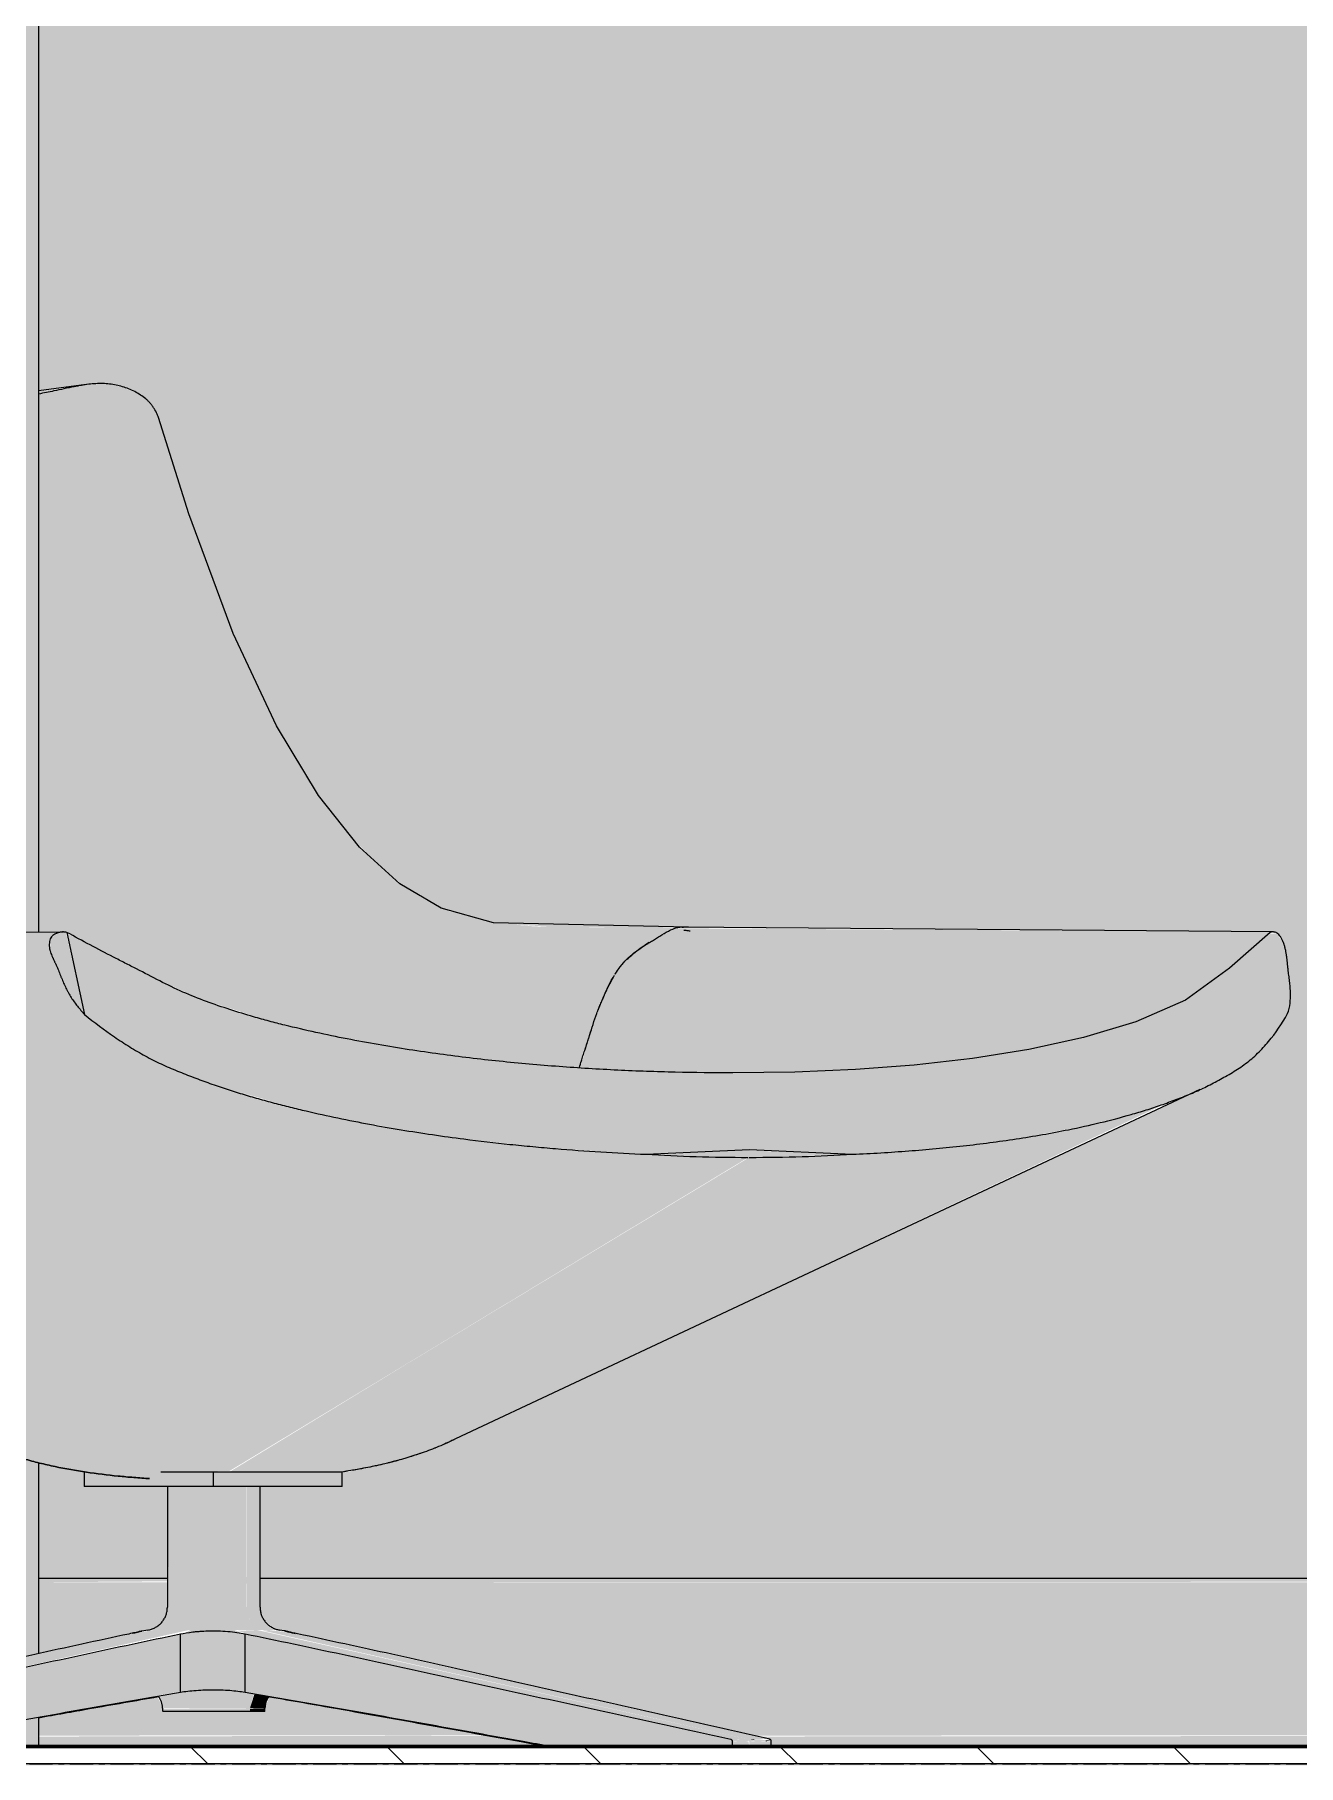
# Model space of a CAD drawing. Header units: inches. Extents: x -3547 to 717, y -19 to 229.
# Drawn here: x 246.58 to 273.86, y -0.03 to 37.33 of the extents above; entities that cross this region are included whole.
import ezdxf

# ---------------------------------------------------------------- set-up
doc = ezdxf.new("R2010")
doc.units = ezdxf.units.IN
doc.header["$MEASUREMENT"] = 0
doc.linetypes.add('Grid Line 1_2_', pattern=[0.875, 0.5, -0.125, 0.125, -0.125])
for name, color, linetype, lineweight in [('0-6', 130, 'Continuous', 5), ('A-FLOR-4', 10, 'Continuous', 60), ('A-FLOR-LEVL-1', 51, 'Grid Line 1_2_', 9), ('A-FLOR-MCUT-1', 7, 'Continuous', 18), ('A-FLOR-PATT-1', 250, 'Continuous', 9), ('A-FLOR-PATT-2', 253, 'Continuous', 9), ('I-FURN', 30, 'Continuous', 9), ('I-WALL', 2, 'Continuous', 18), ('I-WALL-1', 2, 'Continuous', 5), ('S-COLS-1', 31, 'Continuous', 5), ('S-COLS-2', 250, 'Continuous', 9)]:
    doc.layers.add(name, color=color, linetype=linetype, lineweight=lineweight)

# ---------------------------------------------------------------- blocks, each defined once
blk = doc.blocks.new('CTR - 1st Phase - Shell_rvt-5-INTERIOR ELEVATION - LOBBY _101_ - WEST WALL')
at = {"layer": 'A-FLOR-PATT-1'}
h = blk.add_hatch(dxfattribs=at)
h.set_pattern_fill('FP_15', color=256, style=0, pattern_type=2)
h.set_pattern_definition([(135, (0, 0), (-2.1213203, -2.1213203), [])])
h.paths.add_polyline_path([(3555.664, 0), (3823.324, 0), (3823.324, 0.375), (3369.852, 0.375), (3369.852, 0), (3553.86, 0)], flags=0)
at = {"layer": 'A-FLOR-PATT-2'}
h = blk.add_hatch(dxfattribs=at)
h.set_pattern_fill('FP_20', color=256, style=0, pattern_type=2)
h.set_pattern_definition([(0, (0, 0), (7.68, 1.92), [0.634, -5.126, 0.634, -5.126, -30.72]), (0, (0, 0), (7.68, 1.92), [-11.52, 0.634, -10.886, 0.634, -5.126, -13.44]), (0, (0, 0), (7.68, 1.92), [-28.8, 0.634, -3.206, 0.634, -8.966]), (120, (2.88, 0.96), (-5.5027688, 5.6910751), [0.634, -5.126, 0.634, -5.126, -30.72]), (120, (2.88, 0.96), (-5.5027688, 5.6910751), [-11.52, 0.634, -10.886, 0.634, -5.126, -13.44]), (120, (2.88, 0.96), (-5.5027688, 5.6910751), [-28.8, 0.634, -3.206, 0.634, -8.966]), (240, (3.84, 4.8), (-2.1772312, -7.6110751), [0.634, -5.126, 0.634, -5.126, -30.72]), (240, (3.84, 4.8), (-2.1772312, -7.6110751), [-11.52, 0.634, -10.886, 0.634, -5.126, -13.44]), (240, (3.84, 4.8), (-2.1772312, -7.6110751), [-28.8, 0.634, -3.206, 0.634, -8.966])])
h.paths.add_polyline_path([(3555.664, -0.035), (3823.324, -0.035), (3823.324, 0), (3369.852, 0), (3369.852, -0.035), (3553.86, -0.035)], flags=0)
at = {"layer": 'A-FLOR-4'}
blk.add_line((3823.324, 0.375), (3369.852, 0.375), dxfattribs=at)
at = {"layer": 'A-FLOR-MCUT-1'}
blk.add_line((3823.324, 0), (3369.852, 0), dxfattribs=at)
blk = doc.blocks.new('CTR - 1st Phase - Structure_rvt-5-INTERIOR ELEVATION - LOBBY _101_ - WEST WALL')
at = {"layer": 'S-COLS-1'}
h = blk.add_hatch(color=256, dxfattribs=at)
h.paths.add_polyline_path([(3485.324, 0.375), (3485.324, 0.375), (3485.308, 0.997), (3484.976, 0.938), (3484.976, 0.375), (3485.308, 0.375)], flags=0)
h.paths.add_polyline_path([(3484.976, 2.301), (3485.324, 2.391), (3485.308, 6.502), (3484.976, 6.583), (3484.976, 2.309)], flags=0)
h.paths.add_polyline_path([(3485.324, 17.951), (3485.308, 108.875), (3484.976, 108.875), (3484.976, 17.956), (3485.316, 17.951)], flags=0)
at = {"layer": 'S-COLS-2'}
for p, q in [((3485.324, 17.947), (3485.324, 108.875)), ((3485.324, 2.381), (3485.324, 6.497)), ((3485.324, 0.375), (3485.324, 1))]:
    blk.add_line(p, q, dxfattribs=at)
blk = doc.blocks.new('Basic Wall _ INT - W8BØF - _5_8 GYP - 2X8 WOOD_BATT_ - 5_8 GYP_ - ___-2320912-INTERIOR ELEVATION - LOBBY _101_ - WEST WALL')
at = {"layer": 'I-WALL'}
h = blk.add_hatch(color=256, dxfattribs=at)
h.paths.add_polyline_path([(3586.332, 3.918), (3607.391, 3.939), (3607.391, 4), (3563.475, 3.982), (3563.48, 3.918), (3579.116, 3.918)], flags=0)
h.paths.add_polyline_path([(3633.949, 3.918), (3633.949, 4), (3609.368, 3.978), (3609.368, 3.918), (3629.628, 3.918)], flags=0)
h.paths.add_polyline_path([(3555.127, 3.918), (3561.555, 3.939), (3561.549, 4), (3553.135, 3.983), (3553.37, 3.918), (3555.124, 3.918)], flags=0)
h.paths.add_polyline_path([(3485.324, 3.918), (3488.113, 3.939), (3488.113, 4), (3485.324, 3.989), (3485.324, 3.919)], flags=0)
h.paths.add_polyline_path([(3544.112, 3.918), (3544.408, 4), (3535.926, 3.984), (3535.932, 3.918), (3544.107, 3.918)], flags=0)
h.paths.add_polyline_path([(3490.091, 3.918), (3534.006, 3.939), (3534.001, 4), (3490.091, 3.988), (3490.091, 3.919)], flags=0)
h = blk.add_hatch(color=256, dxfattribs=at)
h.paths.add_polyline_path([(3629.628, 0.608), (3633.949, 0.608), (3633.949, 3.918), (3609.368, 3.918), (3609.368, 3.381), (3609.491, 3.066), (3609.63, 2.948), (3609.754, 2.887), (3609.784, 2.872), (3609.938, 2.862), (3609.938, 2.865), (3610.469, 2.746), (3615.415, 1.646), (3620.006, 0.608), (3622.412, 0.608)], flags=0)
h.paths.add_polyline_path([(3485.324, 0.608), (3494.96, 0.619), (3490.308, 1.445), (3490.194, 1.191), (3490.194, 1.125), (3488.01, 1.125), (3488.003, 1.217), (3487.884, 1.446), (3485.324, 0.994), (3485.324, 0.794)], flags=0)
h.paths.add_polyline_path([(3501.107, 0.608), (3523.472, 0.623), (3532.355, 2.621), (3533.691, 2.918), (3533.797, 2.996), (3533.953, 3.214), (3534.002, 3.424), (3534.001, 3.918), (3490.091, 3.918), (3490.091, 3.381), (3490.2, 3.087), (3490.384, 2.934), (3490.476, 2.887), (3490.507, 2.871), (3491.164, 2.751), (3496.132, 1.65), (3500.757, 0.608), (3501.067, 0.608)], flags=0)
h.paths.add_polyline_path([(3527.273, 0.608), (3534.307, 0.608), (3534.253, 1.131), (3534.001, 1.131), (3534.001, 1.752), (3533.97, 1.82), (3531.432, 1.371), (3527.504, 0.651)], flags=0)
h.paths.add_polyline_path([(3613.476, 0.608), (3614.262, 0.616), (3609.578, 1.443), (3609.479, 1.217), (3609.472, 1.148), (3609.472, 1.125), (3607.287, 1.125), (3607.286, 1.205), (3607.173, 1.446), (3602.464, 0.608), (3613.392, 0.608)], flags=0)
h.paths.add_polyline_path([(3535.643, 0.608), (3535.7, 1.131), (3535.675, 1.131), (3535.642, 0.608)], flags=0)
h.paths.add_polyline_path([(3538.839, 0.608), (3558.556, 0.627), (3554.068, 1.636), (3543.413, 1.636), (3539.428, 0.74)], flags=0)
h.paths.add_polyline_path([(3561.86, 0.608), (3561.795, 1.131), (3561.773, 1.131), (3561.841, 0.608)], flags=0)
h.paths.add_polyline_path([(3563.241, 0.608), (3570.209, 0.608), (3563.508, 1.819), (3563.455, 1.719), (3563.48, 1.719), (3563.48, 1.131), (3563.229, 1.131), (3563.175, 0.608), (3563.202, 0.608)], flags=0)
h.paths.add_polyline_path([(3574.421, 0.608), (3596.725, 0.608), (3606.572, 2.807), (3607.005, 2.887), (3607.178, 2.985), (3607.312, 3.134), (3607.391, 3.381), (3607.391, 3.918), (3563.476, 3.918), (3563.503, 3.247), (3563.615, 3.05), (3563.811, 2.909), (3564.028, 2.854), (3567.405, 2.118), (3574.074, 0.608)], flags=0)
h.paths.add_polyline_path([(3535.932, 1.583), (3535.962, 1.636), (3535.932, 1.633), (3535.932, 1.59)], flags=0)
h.paths.add_polyline_path([(3561.545, 1.586), (3561.544, 1.636), (3561.494, 1.628), (3561.544, 1.587)], flags=0)
h.paths.add_polyline_path([(3488.006, 3.079), (3488.035, 3.134), (3488.006, 3.08)], flags=0)
h.paths.add_polyline_path([(3485.324, 2.378), (3487.543, 2.865), (3487.543, 2.848), (3487.728, 2.887), (3487.912, 2.996), (3488.014, 3.102), (3488.113, 3.381), (3488.113, 3.918), (3485.324, 3.918), (3485.324, 2.389)], flags=0)
h.paths.add_polyline_path([(3488.594, 2.887), (3488.495, 2.823), (3488.754, 2.856), (3489.257, 2.866), (3489.67, 2.825), (3489.67, 2.842), (3489.549, 2.887), (3488.698, 2.887)], flags=0)
h.paths.add_polyline_path([(3607.912, 2.887), (3607.812, 2.825), (3608.077, 2.858), (3608.562, 2.866), (3608.987, 2.823), (3608.987, 2.842), (3608.835, 2.887), (3607.933, 2.887)], flags=0)
h.paths.add_polyline_path([(3540.265, 3.03), (3540.915, 3.03), (3544.107, 3.918), (3535.926, 3.918), (3535.932, 3.03), (3539.428, 3.03)], flags=0)
h.paths.add_polyline_path([(3557.217, 3.03), (3561.544, 3.037), (3561.544, 3.918), (3553.37, 3.918), (3556.566, 3.03), (3557.213, 3.03)], flags=0)
h = blk.add_hatch(color=256, dxfattribs=at)
h.paths.add_polyline_path([(3586.332, 0.375), (3596.344, 0.375), (3596.349, 0.481), (3596.349, 0.495), (3596.375, 0.529), (3596.725, 0.608), (3574.074, 0.608), (3574.339, 0.529), (3574.312, 0.51), (3574.451, 0.481), (3574.453, 0.375), (3579.116, 0.375)], flags=0)
h.paths.add_polyline_path([(3485.324, 0.375), (3496.31, 0.375), (3494.96, 0.608), (3485.324, 0.587), (3485.324, 0.454)], flags=0)
h.paths.add_polyline_path([(3633.949, 0.375), (3633.949, 0.608), (3620.006, 0.608), (3620.378, 0.507), (3620.36, 0.492), (3620.385, 0.472), (3620.387, 0.375), (3629.628, 0.375)], flags=0)
h.paths.add_polyline_path([(3501.137, 0.375), (3523.029, 0.375), (3523.035, 0.497), (3523.472, 0.515), (3523.06, 0.529), (3523.408, 0.608), (3500.846, 0.588), (3501.129, 0.506), (3501.133, 0.494), (3501.136, 0.481), (3501.137, 0.44)], flags=0)
h.paths.add_polyline_path([(3541.232, 0.375), (3559.633, 0.387), (3558.642, 0.608), (3538.839, 0.608), (3537.806, 0.375), (3539.428, 0.375)], flags=0)
h.paths.add_polyline_path([(3571.478, 0.375), (3570.209, 0.608), (3563.175, 0.608), (3563.163, 0.375), (3570.82, 0.375)], flags=0)
h.paths.add_polyline_path([(3526.004, 0.375), (3534.329, 0.394), (3534.293, 0.608), (3527.273, 0.608), (3526.232, 0.417)], flags=0)
h.paths.add_polyline_path([(3601.742, 0.375), (3615.596, 0.375), (3614.262, 0.608), (3602.464, 0.608), (3601.171, 0.375), (3601.703, 0.375)], flags=0)
h.paths.add_polyline_path([(3573.699, 0.514), (3573.785, 0.514), (3573.826, 0.51), (3573.986, 0.497), (3573.96, 0.517), (3573.726, 0.529), (3573.704, 0.517)], flags=0)
h.paths.add_polyline_path([(3573.719, 0.481), (3573.624, 0.5), (3573.675, 0.517), (3573.592, 0.514), (3573.615, 0.481), (3573.704, 0.481)], flags=0)
h.paths.add_polyline_path([(3523.696, 0.5), (3523.777, 0.512), (3523.888, 0.512), (3523.873, 0.529), (3523.442, 0.508), (3523.59, 0.506), (3523.656, 0.502)], flags=0)
for p, q in [((3488.113, 4), (3485.322, 4)), ((3534.007, 4), (3490.091, 4))]:
    blk.add_line(p, q, dxfattribs=at)
blk = doc.blocks.new('Seating-Lounge_Chair-Teknion-BBMC_Metropolitan-R2013 - Lounge Chair-1793153-INTERIOR ELEVATION - LOBBY _101_ - WEST WALL')
at = {"layer": 'I-FURN'}
h = blk.add_hatch(color=256, dxfattribs=at)
h.paths.add_polyline_path([(3496.991, 15.023), (3497.428, 16.339), (3497.668, 16.867), (3497.889, 17.209), (3498.143, 17.477), (3498.537, 17.746), (3498.937, 17.971), (3499.076, 18.044), (3497.229, 18.052), (3496.132, 18.073), (3496.018, 18.076), (3495.076, 18.163), (3494.21, 18.394), (3493.639, 18.666), (3493.077, 19.033), (3492.491, 19.55), (3491.769, 20.36), (3491.051, 21.37), (3490.248, 22.826), (3489.581, 24.274), (3488.902, 26.015), (3488.373, 27.583), (3487.884, 29.134), (3487.72, 29.378), (3487.513, 29.549), (3487.152, 29.713), (3486.883, 29.774), (3486.707, 29.793), (3486.249, 29.752), (3485.654, 29.635), (3485.324, 29.549), (3485.324, 17.951), (3485.977, 17.923), (3487.968, 16.9), (3488.721, 16.547), (3490.169, 16.073), (3491.535, 15.743), (3493.145, 15.448), (3494.502, 15.256), (3495.901, 15.108), (3496.962, 15.025)], flags=0)
h.paths.add_polyline_path([(3491.309, 16.125), (3491.309, 16.125), (3491.309, 16.441)], flags=0)
for points in [[(3485.324, 29.566), (3485.87, 29.697), (3485.324, 29.625), (3485.324, 29.59)], [(3487.71, 6.156), (3487.969, 6.3), (3489.441, 6.32), (3500.642, 13.091), (3498.838, 13.139), (3496.925, 13.247), (3495.097, 13.42), (3493.956, 13.568), (3492.65, 13.779), (3491.434, 14.023), (3490.106, 14.357), (3488.846, 14.762), (3487.542, 15.337), (3486.315, 16.177), (3486.08, 16.466), (3485.932, 16.71), (3485.816, 16.963), (3485.557, 17.608), (3485.595, 17.836), (3485.743, 17.938), (3485.543, 17.947), (3483.504, 17.963), (3478.789, 17.959), (3478.555, 17.812), (3478.496, 17.355), (3478.579, 16.867), (3478.844, 16.477), (3479.327, 15.913), (3479.538, 15.589), (3479.713, 15.034), (3479.801, 14.647), (3480.15, 12.605), (3480.28, 12.117), (3480.457, 11.585), (3480.711, 10.962), (3481.106, 10.172), (3481.7, 9.149), (3481.991, 8.695), (3482.237, 8.358), (3482.498, 8.048), (3482.777, 7.769), (3483.223, 7.412), (3483.504, 7.227), (3483.69, 7.116), (3484.213, 6.865), (3484.671, 6.688), (3485.346, 6.492), (3486.184, 6.323), (3486.866, 6.23), (3487.549, 6.168)], [(3486.315, 16.177), (3485.912, 17.946), (3485.721, 17.923), (3485.581, 17.813), (3485.57, 17.567), (3485.727, 17.184), (3485.932, 16.71), (3486.08, 16.465), (3486.21, 16.297)], [(3498.437, 13.157), (3500.663, 13.257), (3502.951, 13.161), (3504.219, 13.241), (3505.48, 13.365), (3506.42, 13.488), (3507.875, 13.764), (3508.76, 13.981), (3509.681, 14.267), (3510.674, 14.693), (3511.585, 15.289), (3512.282, 16.193), (3511.903, 17.946), (3511.026, 17.176), (3510.077, 16.482), (3509.006, 16.013), (3507.858, 15.671), (3506.699, 15.418), (3505.152, 15.185), (3504.219, 15.079), (3502.89, 14.983), (3501.41, 14.928), (3499.74, 14.92), (3498.437, 14.95), (3497.132, 15.015), (3495.825, 15.115), (3495.266, 15.165), (3493.979, 15.319), (3492.524, 15.549), (3491.309, 15.788), (3489.962, 16.125), (3488.605, 16.587), (3486.664, 17.562), (3485.937, 17.923), (3486.315, 16.177), (3487.624, 15.281), (3489.02, 14.688), (3490.72, 14.191), (3491.782, 13.941), (3493.426, 13.646), (3494.502, 13.488), (3496.366, 13.293), (3497.936, 13.185)], [(3512.282, 16.193), (3512.334, 16.421), (3512.334, 16.754), (3512.254, 17.465), (3512.2, 17.708), (3512.05, 17.921), (3511.908, 17.923), (3512.219, 16.482)], [(3500.663, 13.09), (3502.495, 13.139), (3502.877, 13.158), (3500.435, 13.247), (3498.667, 13.147), (3500.243, 13.097), (3500.662, 13.09)], [(3486.304, 5.984), (3489.088, 5.984), (3489.088, 6.3), (3487.949, 6.3), (3487.71, 6.156), (3486.693, 6.249), (3486.304, 6.295), (3486.304, 6.249)], [(3488.774, 3.381), (3489.81, 3.381), (3489.807, 5.984), (3488.113, 5.984), (3488.132, 3.381), (3488.648, 3.381)], [(3490.526, 5.984), (3491.871, 5.984), (3491.851, 6.3), (3489.088, 6.3), (3489.102, 5.984), (3489.807, 5.984)], [(3489.895, 3.381), (3490.091, 3.381), (3490.091, 5.984), (3489.81, 5.984), (3489.818, 3.381)], [(3490.407, 2.887), (3490.476, 2.887), (3490.292, 2.996), (3490.17, 3.134), (3490.091, 3.381), (3489.81, 3.381), (3489.895, 3.056), (3490.108, 2.887), (3490.384, 2.887)], [(3477.937, 0.375), (3481.848, 0.375), (3488.382, 1.56), (3488.382, 2.804), (3483.504, 1.749), (3477.959, 0.529), (3477.928, 0.481), (3477.928, 0.375)], [(3488.382, 1.538), (3488.754, 1.58), (3489.257, 1.589), (3489.777, 1.561), (3489.777, 2.807), (3489.405, 2.858), (3488.916, 2.866), (3488.495, 2.823), (3488.382, 2.801), (3488.382, 1.56)], [(3497.451, 0.375), (3500.294, 0.375), (3500.293, 0.481), (3500.263, 0.529), (3489.949, 2.77), (3489.777, 2.807), (3489.777, 1.54), (3495.397, 0.548), (3496.359, 0.375)], [(3500.633, 0.529), (3501.067, 0.538), (3490.909, 2.807), (3490.292, 2.887), (3490.156, 2.876), (3500.369, 0.589)], [(3489.777, 1.201), (3489.884, 1.201), (3489.969, 1.507), (3489.447, 1.579), (3488.916, 1.589), (3488.382, 1.538), (3487.903, 1.443), (3488.003, 1.217), (3488.014, 1.201), (3489.759, 1.201)], [(3490.165, 1.201), (3490.196, 1.205), (3490.288, 1.451), (3489.978, 1.495), (3489.884, 1.201), (3490.087, 1.201)], [(3488.937, 1.125), (3489.884, 1.125), (3489.884, 1.201), (3488.01, 1.19), (3488.014, 1.125), (3488.916, 1.125)], [(3490.043, 1.125), (3490.194, 1.125), (3490.194, 1.201), (3489.884, 1.191), (3489.884, 1.125), (3490.039, 1.125)], [(3496.31, 0.375), (3496.359, 0.375), (3496.132, 0.407)], [(3500.662, 0.481), (3500.754, 0.497), (3500.802, 0.481), (3501.017, 0.494), (3501.015, 0.506), (3500.872, 0.529), (3500.263, 0.528), (3500.298, 0.481), (3500.4, 0.502), (3500.401, 0.52), (3500.656, 0.503), (3500.642, 0.49), (3500.659, 0.481)], [(3500.664, 0.375), (3501.137, 0.375), (3501.136, 0.481), (3500.662, 0.481), (3500.663, 0.44)]]:
    blk.add_hatch(color=256, dxfattribs=at).paths.add_polyline_path(points, flags=0)
h = blk.add_hatch(color=256, dxfattribs=at)
h.paths.add_polyline_path([(3491.871, 6.3), (3492.527, 6.417), (3493.21, 6.586), (3493.942, 6.842), (3495.291, 7.474), (3504.616, 11.876), (3509.681, 14.267), (3508.356, 13.877), (3507.229, 13.631), (3506.054, 13.44), (3504.805, 13.295), (3503.496, 13.194), (3501.802, 13.108), (3500.642, 13.078), (3493.073, 8.512), (3493.073, 8.511), (3489.442, 6.3), (3491.871, 6.3)], flags=0)
h.paths.add_polyline_path([(3500.307, 14.914), (3502.241, 14.956), (3503.608, 15.034), (3504.734, 15.138), (3505.946, 15.297), (3507.073, 15.499), (3507.963, 15.701), (3509.14, 16.072), (3510.077, 16.482), (3511.19, 17.32), (3511.903, 17.946), (3511.382, 17.951), (3509.051, 17.978), (3499.059, 18.035), (3498.489, 17.716), (3498.235, 17.539), (3498.024, 17.373), (3497.725, 16.966), (3497.44, 16.358), (3497.27, 15.888), (3497.01, 15.022), (3498.565, 14.946), (3499.848, 14.919)], flags=0)
h = blk.add_hatch(color=256, dxfattribs=at)
h.paths.add_polyline_path([(3488.162, 3.381), (3488.113, 3.381), (3488.065, 3.195), (3488.132, 3.322)], flags=0)
h.paths.add_polyline_path([(3489.47, 2.887), (3490.108, 2.887), (3489.893, 3.061), (3489.81, 3.381), (3488.162, 3.381), (3487.991, 3.066), (3487.797, 2.921), (3487.728, 2.887), (3489.435, 2.887)], flags=0)
h = blk.add_hatch(color=256, dxfattribs=at)
h.paths.add_polyline_path([(3500.263, 0.529), (3500.633, 0.529), (3490.039, 2.887), (3489.63, 2.87), (3489.869, 2.787), (3494.96, 1.692), (3499.991, 0.589)], flags=0)
h.paths.add_polyline_path([(3477.924, 0.529), (3477.959, 0.529), (3488.566, 2.887), (3487.797, 2.887), (3487.012, 2.746), (3483.209, 1.904), (3477.19, 0.529), (3477.672, 0.529)], flags=0)
h.paths.add_polyline_path([(3488.382, 2.804), (3488.495, 2.842), (3488.415, 2.817)], flags=0)
h = blk.add_hatch(color=256, dxfattribs=at)
h.paths.add_polyline_path([(3477.096, 0.375), (3477.927, 0.375), (3477.924, 0.481), (3477.097, 0.481)], flags=0)
h.paths.add_polyline_path([(3500.664, 0.375), (3500.642, 0.481), (3500.293, 0.481), (3500.298, 0.375), (3500.662, 0.375)], flags=0)
h = blk.add_hatch(color=256, dxfattribs=at)
h.paths.add_polyline_path([(3500.538, 0.481), (3500.659, 0.494), (3500.633, 0.514), (3500.326, 0.516), (3500.298, 0.495), (3500.484, 0.481), (3500.532, 0.481)], flags=0)
h.paths.add_polyline_path([(3477.808, 0.481), (3477.933, 0.497), (3477.924, 0.512), (3477.797, 0.494), (3477.785, 0.481)], flags=0)
h.paths.add_polyline_path([(3477.498, 0.481), (3477.785, 0.499), (3477.764, 0.513), (3477.671, 0.517), (3477.251, 0.513), (3477.19, 0.519), (3477.119, 0.492), (3477.443, 0.481), (3477.497, 0.481)], flags=0)
h.paths.add_polyline_path([(3477.374, 0.481), (3477.374, 0.5), (3477.426, 0.499)], flags=0)
h = blk.add_hatch(color=256, dxfattribs=at)
h.paths.add_polyline_path([(3501.019, 0.481), (3501.128, 0.513), (3501.015, 0.506)], flags=0)
h.paths.add_polyline_path([(3501.128, 0.513), (3501.107, 0.529), (3501.088, 0.517)], flags=0)
h.paths.add_polyline_path([(3500.765, 0.513), (3500.773, 0.529), (3500.683, 0.523)], flags=0)
for p, q in [((3486.351, 29.772), (3485.324, 29.636)), ((3479.027, 17.998), (3485.853, 17.953)), ((3485.932, 17.947), (3486.315, 16.177)), ((3511.975, 17.958), (3499.196, 18.063)), ((3510.385, 14.552), (3494.2, 6.956)), ((3486.304, 6.3), (3486.304, 5.984)), ((3489.088, 5.984), (3486.304, 5.984)), ((3487.961, 6.3), (3489.088, 6.3)), ((3488.101, 5.984), (3488.101, 3.381)), ((3489.088, 6.3), (3491.871, 6.3)), ((3489.088, 6.3), (3489.088, 5.984)), ((3491.871, 5.984), (3489.088, 5.984)), ((3490.103, 3.381), (3490.103, 5.984)), ((3491.871, 5.984), (3491.871, 6.3)), ((3487.679, 2.887), (3487.549, 2.866)), ((3488.382, 1.538), (3488.382, 2.804)), ((3489.777, 1.54), (3489.777, 2.807)), ((3490.627, 2.871), (3490.525, 2.887)), ((3487.996, 1.201), (3487.996, 1.125)), ((3489.884, 1.125), (3488.01, 1.125)), ((3490.208, 1.125), (3489.884, 1.125)), ((3490.208, 1.125), (3490.208, 1.201)), ((3500.293, 0.481), (3500.294, 0.375)), ((3501.137, 0.375), (3501.136, 0.481))]:
    blk.add_line(p, q, dxfattribs=at)
at = {"layer": 'I-FURN', "flags": 128}
for points in [[(3499.347, 18.061), (3495.143, 18.15), (3494.012, 18.47), (3493.118, 18.997), (3492.248, 19.786), (3491.364, 20.9), (3490.457, 22.408), (3489.524, 24.397), (3488.561, 26.98), (3487.908, 29.059)], [(3511.903, 17.946), (3511.026, 17.176), (3510.077, 16.482), (3509.006, 16.013), (3507.875, 15.675), (3506.699, 15.418), (3505.48, 15.222), (3504.219, 15.079), (3502.951, 14.985), (3501.646, 14.931), (3500.307, 14.914)], [(3498.437, 13.157), (3500.663, 13.257), (3502.89, 13.157)], [(3487.679, 2.887), (3487.699, 2.89), (3487.719, 2.895), (3487.738, 2.9), (3487.757, 2.906), (3487.776, 2.912), (3487.794, 2.92), (3487.813, 2.928), (3487.831, 2.936), (3487.848, 2.946), (3487.865, 2.956), (3487.882, 2.967), (3487.899, 2.979), (3487.914, 2.991), (3487.93, 3.004), (3487.944, 3.017), (3487.959, 3.031), (3487.972, 3.046), (3487.986, 3.061), (3487.998, 3.077), (3488.01, 3.093), (3488.021, 3.109), (3488.032, 3.126), (3488.041, 3.144), (3488.051, 3.161), (3488.059, 3.18), (3488.067, 3.198), (3488.074, 3.217), (3488.08, 3.236), (3488.085, 3.255), (3488.09, 3.275), (3488.094, 3.294), (3488.097, 3.314), (3488.099, 3.334), (3488.1, 3.354), (3488.101, 3.374), (3488.101, 3.381)], [(3490.103, 3.381), (3490.103, 3.361), (3490.105, 3.341), (3490.107, 3.321), (3490.109, 3.301), (3490.113, 3.281), (3490.117, 3.262), (3490.122, 3.242), (3490.128, 3.223), (3490.135, 3.204), (3490.142, 3.186), (3490.151, 3.168), (3490.159, 3.15), (3490.169, 3.132), (3490.179, 3.115), (3490.19, 3.098), (3490.202, 3.082), (3490.214, 3.066), (3490.227, 3.051), (3490.241, 3.036), (3490.255, 3.022), (3490.269, 3.008), (3490.284, 2.995), (3490.3, 2.983), (3490.316, 2.971), (3490.333, 2.96), (3490.35, 2.949), (3490.367, 2.94), (3490.385, 2.931), (3490.403, 2.922), (3490.422, 2.915), (3490.441, 2.908), (3490.46, 2.902), (3490.479, 2.896), (3490.498, 2.892), (3490.518, 2.888), (3490.525, 2.887)], [(3487.996, 1.201), (3487.996, 1.217), (3487.995, 1.233), (3487.993, 1.248), (3487.991, 1.264), (3487.988, 1.279), (3487.985, 1.294), (3487.981, 1.31), (3487.976, 1.325), (3487.971, 1.339), (3487.965, 1.354), (3487.959, 1.368), (3487.952, 1.382), (3487.944, 1.396), (3487.936, 1.409), (3487.928, 1.422), (3487.919, 1.435), (3487.909, 1.447), (3487.899, 1.459)], [(3490.298, 1.451), (3490.288, 1.438), (3490.279, 1.426), (3490.27, 1.413), (3490.262, 1.399), (3490.254, 1.386), (3490.247, 1.372), (3490.241, 1.358), (3490.235, 1.343), (3490.229, 1.329), (3490.225, 1.314), (3490.22, 1.299), (3490.217, 1.283), (3490.214, 1.268), (3490.211, 1.252), (3490.21, 1.237), (3490.209, 1.221), (3490.208, 1.206), (3490.208, 1.201)]]:
    blk.add_lwpolyline(points, dxfattribs=at)
at = {"layer": 'I-FURN'}
for points, knots in [([(3486.086, 29.725), (3485.942, 29.695), (3485.688, 29.642), (3485.434, 29.589), (3485.324, 29.566)], [-1, -1, -1, -1, -0.5, -0.1180038, -0.1180038, -0.1180038, -0.1180038]), ([(3487.909, 29.064), (3487.902, 29.086), (3487.877, 29.151), (3487.829, 29.239), (3487.781, 29.307), (3487.753, 29.344), (3487.732, 29.369), (3487.71, 29.393), (3487.679, 29.425), (3487.62, 29.479), (3487.524, 29.549), (3487.396, 29.622), (3487.265, 29.681), (3487.133, 29.728), (3486.996, 29.764), (3486.854, 29.786), (3486.732, 29.794), (3486.632, 29.794), (3486.531, 29.79), (3486.352, 29.775), (3486.193, 29.748), (3486.086, 29.725)], [-0.3301247, -0.3301247, -0.3301247, -0.3301247, -0.3181818, -0.2954545, -0.2840909, -0.2784091, -0.2727273, -0.2670455, -0.2613636, -0.25, -0.2272727, -0.2045455, -0.1818182, -0.1590909, -0.1363636, -0.1136364, -0.0909091, -0.0795455, -0.0681818, -0.0454545, 0, 0, 0, 0]), ([(3485.932, 17.947), (3485.899, 17.954), (3485.85, 17.958), (3485.795, 17.952), (3485.765, 17.945), (3485.743, 17.939), (3485.721, 17.93), (3485.69, 17.918), (3485.652, 17.898), (3485.612, 17.867), (3485.581, 17.83), (3485.563, 17.781), (3485.554, 17.723), (3485.552, 17.672), (3485.554, 17.637), (3485.555, 17.618), (3485.557, 17.604), (3485.559, 17.59), (3485.562, 17.572), (3485.57, 17.54), (3485.587, 17.494), (3485.607, 17.449), (3485.62, 17.418), (3485.628, 17.401), (3485.633, 17.388), (3485.639, 17.375), (3485.646, 17.357), (3485.656, 17.336), (3485.667, 17.311), (3485.683, 17.278), (3485.703, 17.236), (3485.727, 17.184), (3485.749, 17.13), (3485.771, 17.074), (3485.79, 17.027), (3485.804, 16.99), (3485.82, 16.954), (3485.839, 16.908), (3485.862, 16.854), (3485.886, 16.799), (3485.912, 16.746), (3485.939, 16.694), (3485.976, 16.624), (3486.046, 16.505), (3486.156, 16.352), (3486.26, 16.234), (3486.315, 16.177)], [0, 0, 0, 0, 0.05, 0.075, 0.0875, 0.1, 0.1125, 0.125, 0.15, 0.175, 0.2, 0.225, 0.25, 0.275, 0.2875, 0.29375, 0.3, 0.30625, 0.3125, 0.325, 0.35, 0.375, 0.3875, 0.39375, 0.4, 0.40625, 0.4125, 0.425, 0.4375, 0.45, 0.475, 0.5, 0.525, 0.55, 0.575, 0.5875, 0.6, 0.625, 0.65, 0.675, 0.7, 0.725, 0.75, 0.8, 0.9, 1, 1, 1, 1]), ([(3500.307, 14.914), (3499.893, 14.914), (3499.064, 14.923), (3498.034, 14.959), (3497.193, 15.005), (3496.557, 15.048), (3495.913, 15.101), (3495.049, 15.184), (3494.203, 15.285), (3493.319, 15.413), (3492.65, 15.522), (3491.981, 15.645), (3491.309, 15.785), (3490.749, 15.915), (3490.299, 16.029), (3489.906, 16.14), (3489.453, 16.278), (3488.942, 16.45), (3488.436, 16.652), (3487.936, 16.897), (3487.562, 17.093), (3487.312, 17.221), (3487.145, 17.306), (3486.852, 17.457), (3486.434, 17.676), (3486.1, 17.856), (3485.932, 17.947)], [0, 0, 0, 0, 0.090909, 0.181818, 0.227273, 0.272727, 0.318182, 0.363636, 0.454545, 0.5, 0.545455, 0.590909, 0.636364, 0.681818, 0.704545, 0.727273, 0.761364, 0.795455, 0.829545, 0.863636, 0.897727, 0.90625, 0.914773, 0.931818, 0.965909, 1, 1, 1, 1]), ([(3498.498, 17.723), (3498.501, 17.725), (3498.518, 17.735), (3498.563, 17.762), (3498.636, 17.807), (3498.758, 17.885), (3498.916, 17.981), (3499.07, 18.048), (3499.176, 18.066), (3499.222, 18.063), (3499.241, 18.059)], [0.4190369, 0.4190369, 0.4190369, 0.4190369, 0.41940789, 0.42105263, 0.42434211, 0.42763158, 0.43421053, 0.44078947, 0.44407895, 0.44655451, 0.44655451, 0.44655451, 0.44655451]), ([(3499.249, 17.996), (3499.264, 17.995), (3499.309, 17.992), (3499.354, 17.985), (3499.383, 17.979)], [-0.553400368, -0.553400368, -0.553400368, -0.553400368, -0.551829268, -0.548780488, -0.548780488, -0.548780488, -0.548780488]), ([(3512.282, 16.193), (3512.308, 16.266), (3512.333, 16.379), (3512.343, 16.521), (3512.344, 16.605), (3512.342, 16.658), (3512.341, 16.7), (3512.338, 16.743), (3512.333, 16.798), (3512.327, 16.852), (3512.322, 16.895), (3512.319, 16.928), (3512.315, 16.959), (3512.31, 17.001), (3512.304, 17.053), (3512.297, 17.105), (3512.292, 17.147), (3512.288, 17.179), (3512.285, 17.211), (3512.281, 17.253), (3512.278, 17.295), (3512.273, 17.337), (3512.27, 17.37), (3512.266, 17.397), (3512.264, 17.416), (3512.262, 17.427), (3512.26, 17.435), (3512.259, 17.443), (3512.257, 17.454), (3512.254, 17.474), (3512.249, 17.503), (3512.243, 17.539), (3512.233, 17.586), (3512.223, 17.633), (3512.212, 17.672), (3512.205, 17.693), (3512.2, 17.708), (3512.194, 17.723), (3512.186, 17.744), (3512.169, 17.78), (3512.143, 17.829), (3512.107, 17.881), (3512.08, 17.91), (3512.062, 17.924), (3512.05, 17.933), (3512.028, 17.946), (3511.994, 17.957), (3511.951, 17.959), (3511.919, 17.952), (3511.903, 17.946)], [0, 0, 0, 0, 0.125, 0.1875, 0.21875, 0.25, 0.265625, 0.28125, 0.3125, 0.34375, 0.359375, 0.375, 0.390625, 0.40625, 0.4375, 0.46875, 0.484375, 0.5, 0.515625, 0.53125, 0.5625, 0.578125, 0.59375, 0.609375, 0.617188, 0.621094, 0.625, 0.628906, 0.632812, 0.640625, 0.65625, 0.671875, 0.6875, 0.71875, 0.734375, 0.742188, 0.75, 0.757812, 0.765625, 0.78125, 0.8125, 0.84375, 0.875, 0.882812, 0.890625, 0.90625, 0.9375, 0.96875, 1, 1, 1, 1]), ([(3497.954, 17.299), (3497.986, 17.335), (3498.069, 17.419), (3498.212, 17.536), (3498.352, 17.632), (3498.444, 17.69), (3498.479, 17.711), (3498.486, 17.716)], [0.39682042, 0.39682042, 0.39682042, 0.39682042, 0.40131579, 0.40789474, 0.41447368, 0.41776316, 0.41859003, 0.41859003, 0.41859003, 0.41859003]), ([(3498.029, 17.37), (3498.049, 17.389), (3498.115, 17.451), (3498.234, 17.55), (3498.359, 17.642), (3498.446, 17.702), (3498.482, 17.727), (3498.491, 17.733)], [-0.60006723, -0.60006723, -0.60006723, -0.60006723, -0.59756098, -0.59146341, -0.58536585, -0.58231707, -0.58120317, -0.58120317, -0.58120317, -0.58120317]), ([(3497.765, 17.048), (3497.784, 17.077), (3497.841, 17.163), (3497.909, 17.244), (3497.958, 17.297), (3497.963, 17.302)], [-0.612730326, -0.612730326, -0.612730326, -0.612730326, -0.609756098, -0.603658537, -0.603030148, -0.603030148, -0.603030148, -0.603030148]), ([(3497.768, 17.046), (3497.772, 17.053), (3497.817, 17.125), (3497.876, 17.209), (3497.936, 17.279), (3497.949, 17.294)], [0.387492508, 0.387492508, 0.387492508, 0.387492508, 0.388157895, 0.394736842, 0.396610584, 0.396610584, 0.396610584, 0.396610584]), ([(3497.401, 16.272), (3497.403, 16.277), (3497.412, 16.299), (3497.435, 16.356), (3497.471, 16.443), (3497.53, 16.584), (3497.607, 16.759), (3497.677, 16.898), (3497.716, 16.966), (3497.719, 16.972)], [-0.63608591, -0.63608591, -0.63608591, -0.63608591, -0.63567073, -0.63414634, -0.63109756, -0.62804878, -0.62195122, -0.61585366, -0.61528346, -0.61528346, -0.61528346, -0.61528346]), ([(3497.533, 16.588), (3497.542, 16.606), (3497.584, 16.698), (3497.655, 16.847), (3497.723, 16.97), (3497.753, 17.021)], [0.37336341, 0.37336341, 0.37336341, 0.37336341, 0.375, 0.38157895, 0.38666667, 0.38666667, 0.38666667, 0.38666667]), ([(3496.992, 15.023), (3497.015, 15.099), (3497.051, 15.214), (3497.101, 15.368), (3497.139, 15.486), (3497.178, 15.604), (3497.228, 15.763), (3497.29, 15.962), (3497.355, 16.157), (3497.413, 16.31), (3497.451, 16.403), (3497.484, 16.476), (3497.507, 16.53), (3497.523, 16.565), (3497.531, 16.582)], [0.32920876, 0.32920876, 0.32920876, 0.32920876, 0.33552632, 0.33881579, 0.34210526, 0.34539474, 0.34868421, 0.35526316, 0.36184211, 0.36513158, 0.36842105, 0.37006579, 0.37171053, 0.3731822, 0.3731822, 0.3731822, 0.3731822]), ([(3486.315, 16.177), (3486.526, 16.002), (3486.847, 15.759), (3487.288, 15.473), (3487.623, 15.277), (3487.966, 15.103), (3488.317, 14.952), (3488.67, 14.816), (3489.021, 14.686), (3489.369, 14.565), (3489.717, 14.457), (3490.064, 14.358), (3490.41, 14.263), (3490.755, 14.173), (3491.212, 14.063), (3491.782, 13.938), (3492.465, 13.803), (3493.371, 13.645), (3494.397, 13.495), (3495.332, 13.387), (3495.99, 13.322), (3496.643, 13.264), (3497.458, 13.205), (3498.111, 13.171), (3498.437, 13.157)], [0, 0, 0, 0, 0.055556, 0.083333, 0.111111, 0.138889, 0.166667, 0.194444, 0.222222, 0.25, 0.277778, 0.305556, 0.333333, 0.361111, 0.388889, 0.444444, 0.5, 0.555556, 0.666667, 0.75, 0.791667, 0.833333, 0.916667, 1, 1, 1, 1]), ([(3502.89, 13.157), (3503.301, 13.175), (3503.907, 13.212), (3504.694, 13.278), (3505.277, 13.337), (3505.852, 13.406), (3506.42, 13.486), (3506.99, 13.579), (3507.599, 13.695), (3508.237, 13.835), (3508.794, 13.983), (3509.231, 14.113), (3509.554, 14.219), (3509.872, 14.337), (3510.187, 14.461), (3510.444, 14.575), (3510.644, 14.676), (3510.843, 14.783), (3511.092, 14.922), (3511.33, 15.078), (3511.509, 15.219), (3511.677, 15.374), (3511.953, 15.672), (3512.159, 15.972), (3512.282, 16.193)], [0, 0, 0, 0, 0.111111, 0.166667, 0.222222, 0.277778, 0.333333, 0.388889, 0.444444, 0.513889, 0.583333, 0.618056, 0.652778, 0.6875, 0.722222, 0.756944, 0.774306, 0.791667, 0.826389, 0.861111, 0.878472, 0.895833, 0.930556, 1, 1, 1, 1]), ([(3497.116, 15.416), (3497.122, 15.432), (3497.139, 15.485), (3497.168, 15.575), (3497.215, 15.722), (3497.249, 15.833), (3497.273, 15.907)], [-0.65993261, -0.65993261, -0.65993261, -0.65993261, -0.65853659, -0.6554878, -0.65243902, -0.64634146, -0.64634146, -0.64634146, -0.64634146]), ([(3481.991, 8.695), (3482.03, 8.638), (3482.112, 8.524), (3482.278, 8.302), (3482.494, 8.042), (3482.775, 7.764), (3483.069, 7.515), (3483.374, 7.3), (3483.689, 7.111), (3484.009, 6.949), (3484.445, 6.762), (3484.895, 6.61), (3485.341, 6.49), (3485.79, 6.389), (3486.35, 6.29), (3486.925, 6.219), (3487.378, 6.179), (3487.606, 6.163), (3487.719, 6.156)], [0.7317073, 0.7317073, 0.7317073, 0.7317073, 0.7378049, 0.7439024, 0.7560976, 0.7682927, 0.7804878, 0.7926829, 0.804878, 0.8170732, 0.8292683, 0.8536585, 0.8658537, 0.8780488, 0.902439, 0.9268293, 0.9390244, 0.9512195, 0.9512195, 0.9512195, 0.9512195]), ([(3487.719, 6.156), (3487.606, 6.163), (3487.378, 6.179), (3486.925, 6.219), (3486.35, 6.29), (3485.79, 6.389), (3485.341, 6.49), (3485.006, 6.58), (3484.669, 6.686), (3484.336, 6.808), (3484.118, 6.902), (3484.01, 6.952)], [0.0487805, 0.0487805, 0.0487805, 0.0487805, 0.0609756, 0.0731707, 0.097561, 0.1219512, 0.1341463, 0.1463415, 0.1585366, 0.1707317, 0.1829268, 0.1829268, 0.1829268, 0.1829268]), ([(3494.284, 6.996), (3494.263, 6.986), (3494.183, 6.947), (3494.045, 6.883), (3493.81, 6.786), (3493.394, 6.635), (3492.921, 6.502), (3492.43, 6.394), (3492.118, 6.337), (3491.934, 6.308), (3491.871, 6.298)], [0.81333333, 0.81333333, 0.81333333, 0.81333333, 0.81578947, 0.82236842, 0.82894737, 0.84210526, 0.86842105, 0.88157895, 0.89473684, 0.90156338, 0.90156338, 0.90156338, 0.90156338]), ([(3493.891, 6.821), (3493.883, 6.818), (3493.816, 6.791), (3493.75, 6.766), (3493.691, 6.744)], [-0.171605654, -0.171605654, -0.171605654, -0.171605654, -0.170731707, -0.164240718, -0.164240718, -0.164240718, -0.164240718]), ([(3494.244, 6.976), (3494.227, 6.968), (3494.161, 6.937), (3494.095, 6.907), (3494.046, 6.886)], [-0.184834084, -0.184834084, -0.184834084, -0.184834084, -0.182926829, -0.177365698, -0.177365698, -0.177365698, -0.177365698]), ([(3492.762, 6.468), (3492.684, 6.45), (3492.587, 6.429), (3492.491, 6.409), (3492.474, 6.405)], [-0.13050973, -0.13050973, -0.13050973, -0.13050973, -0.12195122, -0.12004877, -0.12004877, -0.12004877, -0.12004877]), ([(3493.57, 6.701), (3493.558, 6.697), (3493.473, 6.667), (3493.387, 6.64), (3493.313, 6.617)], [-0.159852664, -0.159852664, -0.159852664, -0.159852664, -0.158536585, -0.15050761, -0.15050761, -0.15050761, -0.15050761]), ([(3487.549, 2.866), (3487.548, 2.866), (3487.518, 2.858), (3487.408, 2.831), (3487.317, 2.812), (3487.266, 2.801)], [-0.4961374, -0.4961374, -0.4961374, -0.4961374, -0.2857143, -0.1428571, 0, 0, 0, 0]), ([(3487.338, 2.816), (3487.383, 2.826), (3487.436, 2.838), (3487.487, 2.85), (3487.521, 2.859), (3487.544, 2.865), (3487.549, 2.866), (3487.549, 2.866)], [-0.9286255, -0.9286255, -0.9286255, -0.9286255, -0.7857143, -0.7321429, -0.6785714, -0.5714286, -0.5003043, -0.5003043, -0.5003043, -0.5003043]), ([(3488.382, 2.804), (3488.461, 2.82), (3488.575, 2.838), (3488.728, 2.854), (3488.833, 2.863), (3488.987, 2.871), (3489.191, 2.871), (3489.407, 2.859), (3489.608, 2.837), (3489.724, 2.817), (3489.777, 2.807)], [-1, -1, -1, -1, -0.785714, -0.732143, -0.678571, -0.571429, -0.428571, -0.285714, -0.142857, 0, 0, 0, 0]), ([(3490.909, 2.807), (3490.833, 2.823), (3490.753, 2.84), (3490.688, 2.856), (3490.654, 2.864), (3490.61, 2.875), (3490.641, 2.866), (3490.757, 2.837), (3490.829, 2.821), (3490.861, 2.814)], [-1, -1, -1, -1, -0.7857143, -0.7321429, -0.6785714, -0.5714286, -0.2857143, -0.1428571, -0.0464715, -0.0464715, -0.0464715, -0.0464715]), ([(3488.382, 1.538), (3487.72, 1.424), (3486.396, 1.194), (3484.407, 0.836), (3482.892, 0.563), (3482.038, 0.409), (3481.848, 0.375)], [-1, -1, -1, -1, -0.75, -0.5, -0.25, -0.1779587, -0.1779587, -0.1779587, -0.1779587]), ([(3496.359, 0.375), (3496.165, 0.41), (3495.305, 0.564), (3493.779, 0.838), (3491.776, 1.197), (3490.443, 1.427), (3489.777, 1.54)], [-0.8225265, -0.8225265, -0.8225265, -0.8225265, -0.75, -0.5, -0.25, 0, 0, 0, 0]), ([(3485.323, 0.995), (3485.688, 1.06), (3486.549, 1.214), (3487.408, 1.364), (3487.903, 1.45)], [-0.3880548, -0.3880548, -0.3880548, -0.3880548, -0.25, -0.0625691, -0.0625691, -0.0625691, -0.0625691]), ([(3490.308, 1.447), (3490.797, 1.363), (3491.946, 1.162), (3493.758, 0.835), (3495.269, 0.563), (3496.12, 0.409), (3496.31, 0.375)], [-0.9349655, -0.9349655, -0.9349655, -0.9349655, -0.75, -0.5, -0.25, -0.1780614, -0.1780614, -0.1780614, -0.1780614]), ([(3500.263, 0.529), (3500.268, 0.528), (3500.276, 0.524), (3500.284, 0.513), (3500.291, 0.5), (3500.293, 0.489), (3500.293, 0.481)], [-1, -1, -1, -1, -0.666667, -0.5, -0.333333, 0, 0, 0, 0]), ([(3501.136, 0.481), (3501.136, 0.489), (3501.134, 0.5), (3501.128, 0.513), (3501.12, 0.524), (3501.112, 0.528), (3501.107, 0.529)], [-1, -1, -1, -1, -0.666667, -0.5, -0.333333, 0, 0, 0, 0])]:
    blk.add_open_spline(points, degree=3, knots=knots, dxfattribs=at)
for points in [[(3496.994, 15.03), (3497.009, 15.077), (3497.024, 15.125), (3497.039, 15.172)], [(3498.437, 13.157), (3499.137, 13.114), (3499.871, 13.091), (3500.641, 13.09)], [(3500.662, 13.09), (3501.44, 13.09), (3502.183, 13.114), (3502.89, 13.157)], [(3492.372, 6.385), (3492.281, 6.367), (3492.191, 6.35), (3492.1, 6.335)], [(3493.198, 6.583), (3493.086, 6.55), (3492.975, 6.52), (3492.863, 6.493)], [(3491.987, 6.316), (3491.948, 6.31), (3491.91, 6.304), (3491.872, 6.298)], [(3487.266, 2.801), (3486.59, 2.656), (3485.237, 2.362), (3483.209, 1.904), (3481.181, 1.447), (3479.154, 0.988), (3477.802, 0.682), (3477.127, 0.529)], [(3477.959, 0.529), (3478.653, 0.682), (3480.043, 0.988), (3482.127, 1.447), (3484.212, 1.905), (3486.297, 2.363), (3487.687, 2.658), (3488.382, 2.804)], [(3489.777, 2.807), (3490.476, 2.661), (3491.875, 2.367), (3493.973, 1.907), (3496.069, 1.449), (3498.166, 0.989), (3499.564, 0.683), (3500.263, 0.529)], [(3501.107, 0.529), (3500.427, 0.683), (3499.068, 0.989), (3497.028, 1.449), (3494.989, 1.907), (3492.95, 2.366), (3491.589, 2.661), (3490.909, 2.807)], [(3488.92, 1.589), (3488.853, 1.587), (3488.72, 1.579), (3488.538, 1.561), (3488.431, 1.546), (3488.382, 1.538)], [(3489.257, 1.589), (3489.201, 1.591), (3489.088, 1.592), (3488.975, 1.591), (3488.92, 1.589)], [(3489.777, 1.54), (3489.73, 1.548), (3489.626, 1.562), (3489.45, 1.58), (3489.322, 1.587), (3489.257, 1.589)]]:
    blk.add_open_spline(points, degree=3, dxfattribs=at)

msp = doc.modelspace()

# ---------------------------------------------------------------- hatches: boundary and pattern name
at = {"layer": 'I-WALL-1'}
h = msp.add_hatch(color=256, dxfattribs=at)
h.paths.add_polyline_path([(246.67208, 4), (249.46176, 4), (249.46176, 5.98425), (247.65204, 5.98425), (247.65154, 6.30344), (246.85801, 6.45431), (246.67208, 6.4792), (246.67208, 4.19075)], flags=0)
h.paths.add_polyline_path([(251.43898, 4), (295.35497, 4), (295.36402, 6.56177), (293.99829, 6.58739), (292.79122, 6.64832), (291.75602, 6.73585), (291.13432, 6.80838), (290.12038, 6.96817), (289.26108, 7.15244), (288.37154, 7.40886), (287.66676, 7.67775), (286.9616, 8.03534), (286.61872, 8.24702), (286.14371, 8.60083), (285.56432, 9.14281), (285.26182, 9.47247), (284.73186, 10.09279), (283.53619, 11.4708), (281.8047, 13.39851), (280.16659, 15.16402), (278.21484, 17.23254), (278.09103, 17.53365), (278.04412, 17.91591), (278.04412, 18.72763), (278.1034, 19.04095), (278.36224, 19.11096), (279.36557, 18.80812), (281.8831, 18.05155), (282.40287, 18.11061), (282.58275, 18.17761), (282.73602, 18.37619), (282.9803, 18.81679), (283.20048, 19.37544), (283.48002, 20.18477), (284.00932, 21.33714), (284.55891, 22.67855), (285.05342, 24.05095), (285.49912, 25.45807), (285.9223, 26.97456), (286.30951, 28.5497), (286.37371, 28.82917), (286.53195, 29.28756), (286.78445, 29.6638), (287.09752, 29.94505), (287.45548, 30.14143), (287.85022, 30.25677), (288.27745, 30.28882), (290.68584, 29.98212), (292.35843, 29.84536), (294.19803, 29.74297), (296.07191, 29.67422), (297.16802, 29.65223), (299.7411, 29.61328), (302.2671, 29.60377), (306.1812, 29.63529), (310.23186, 29.70329), (315.70179, 29.61328), (319.30126, 29.60623), (321.28996, 29.61858), (325.50932, 29.72169), (327.0914, 29.79659), (329.3366, 29.96748), (330.48392, 30.09457), (331.97703, 30.2831), (332.42669, 30.22794), (332.79201, 30.10343), (333.08071, 29.94505), (333.39378, 29.6638), (333.64627, 29.28756), (333.80452, 28.82917), (334.1886, 27.23303), (334.59745, 25.7354), (335.05202, 24.26892), (335.42235, 23.20494), (335.81341, 22.18594), (336.27716, 21.09225), (336.79469, 19.94521), (337.01579, 19.25168), (337.2808, 18.63769), (337.52497, 18.25976), (337.64365, 18.14857), (337.71556, 18.12132), (338.236, 18.05282), (338.38092, 18.06068), (340.20685, 18.62048), (340.87128, 18.82492), (341.75848, 19.10301), (342.05367, 19.06194), (342.14062, 18.70943), (342.13092, 17.85004), (342.05367, 17.44257), (341.90608, 17.15707), (341.45152, 16.66831), (340.10943, 15.26604), (338.03291, 13.02489), (336.1797, 10.94173), (334.32127, 8.85287), (333.70133, 8.34423), (333.4841, 8.20048), (333.1039, 7.96999), (332.42505, 7.64272), (331.73597, 7.38697), (331.23052, 7.23365), (330.36833, 7.02745), (329.29111, 6.84332), (328.3343, 6.72739), (327.26218, 6.63953), (325.89121, 6.57813), (324.80201, 6.56081), (324.82844, 4), (368.73924, 4), (368.73924, 5.98425), (366.95842, 5.98425), (366.95842, 6.29864), (366.14252, 6.45277), (365.62037, 6.58604), (364.88746, 6.84203), (363.62717, 7.43238), (354.21348, 11.87566), (348.06183, 14.75419), (347.24515, 15.28901), (346.54803, 16.19297), (346.49565, 16.42051), (346.49565, 16.75427), (346.57612, 17.46478), (346.6301, 17.70814), (346.77959, 17.92076), (347.03673, 17.94489), (347.68002, 17.95547), (349.52881, 17.97566), (363.08948, 18.09722), (363.73487, 18.15887), (364.6197, 18.39355), (365.19128, 18.66585), (365.75246, 19.03317), (366.36955, 19.58322), (367.06097, 20.36043), (367.84479, 21.48529), (368.58179, 22.82622), (369.23831, 24.24745), (369.92785, 26.01498), (370.42824, 27.49177), (370.94602, 29.1339), (371.13202, 29.39675), (371.31658, 29.5487), (371.5653, 29.67894), (371.94695, 29.77398), (372.12302, 29.79317), (372.62132, 29.75224), (374.8683, 29.44346), (377.62303, 28.86056), (378.01448, 28.8076), (378.88167, 28.76493), (379.73883, 28.76729), (380.27388, 28.79382), (380.97271, 28.86056), (381.60412, 28.95867), (382.0319, 29.05342), (382.4888, 29.2108), (382.73592, 29.37519), (382.79288, 29.54513), (382.81219, 29.74002), (382.84823, 29.78344), (383.04265, 29.7777), (384.93303, 29.51712), (384.95655, 25.94856), (384.91721, 23.92465), (384.83553, 22.1486), (384.77305, 21.31967), (384.63338, 19.85436), (384.47871, 18.70222), (384.31333, 17.74602), (384.03667, 16.50427), (383.85483, 15.8606), (383.45397, 14.63466), (383.21401, 14.05197), (382.84512, 13.26842), (382.5094, 12.6415), (382.14947, 12.071), (381.65452, 11.39263), (381.16341, 10.826), (380.60523, 10.22966), (379.92236, 9.6269), (379.74762, 9.47497), (378.1855, 8.41613), (376.59473, 7.5977), (375.74351, 7.23851), (374.49291, 6.80161), (373.82397, 6.58289), (373.15205, 6.41594), (372.52619, 6.29534), (372.52619, 5.98425), (370.71646, 5.98425), (370.71646, 4), (395.29708, 4), (395.29708, 35.75), (395.04708, 35.75), (395.04708, 37.73269), (394.79708, 37.73269), (394.79708, 38.725), (395.04708, 38.725), (395.04708, 39.00192), (394.79708, 39.00192), (394.79708, 39.18654), (395.04708, 39.18654), (395.04708, 39.55577), (394.79708, 39.55577), (394.79708, 40.8012), (395.04708, 40.8012), (395.04708, 41.03269), (394.79708, 41.03269), (394.79708, 42.11731), (395.04708, 42.11731), (395.04708, 42.97115), (394.79708, 42.97115), (394.79708, 44.05577), (395.04708, 44.05577), (395.04708, 44.17115), (394.79708, 44.17115), (394.79708, 45.53269), (395.04708, 45.53269), (395.04708, 45.60192), (394.79708, 45.60192), (394.79708, 45.875), (393.79708, 45.875), (393.79708, 49.875), (394.79708, 49.89008), (394.79708, 50.30962), (395.04708, 50.30962), (395.04708, 50.60962), (394.79708, 50.60962), (394.79708, 51.76346), (395.04708, 51.76346), (395.04708, 52.10962), (394.79708, 52.10962), (394.79708, 52.29423), (395.04708, 52.29423), (395.04708, 52.59423), (394.79708, 52.59423), (394.79708, 53.74808), (395.04708, 53.74808), (395.04708, 54.025), (394.79708, 54.025), (394.79708, 55.17885), (395.04708, 55.17885), (395.04708, 55.50192), (394.79708, 55.50192), (394.79708, 56.58654), (395.04708, 56.58654), (395.04708, 56.86346), (394.79708, 56.86346), (394.79708, 58.10889), (395.04708, 58.10889), (395.04708, 60), (395.29708, 60), (395.29708, 108.875), (246.67208, 108.875), (246.67208, 29.63564), (247.90794, 29.78613), (248.18437, 29.77909), (248.3672, 29.7541), (248.64007, 29.66473), (248.91544, 29.50442), (249.07999, 29.36894), (249.23221, 29.1339), (250.12531, 26.37397), (250.50873, 25.31763), (251.1218, 23.8237), (251.79245, 22.45077), (252.06802, 21.95378), (252.46011, 21.28162), (253.19726, 20.24888), (254.03032, 19.36861), (254.62556, 18.8903), (255.18124, 18.56361), (255.73458, 18.32943), (256.55306, 18.13757), (257.81978, 18.06292), (258.88005, 18.0524), (263.49279, 18.03156), (269.62154, 17.98335), (273.29322, 17.93905), (273.41943, 17.91716), (273.54813, 17.70814), (273.6302, 17.23839), (273.69025, 16.66831), (273.68257, 16.42051), (273.6302, 16.19297), (272.93307, 15.28901), (271.91202, 14.64211), (268.23642, 12.9365), (261.84911, 9.94025), (255.0239, 6.74064), (254.54649, 6.58289), (253.81119, 6.40304), (253.21981, 6.27765), (253.19967, 5.98425), (251.43898, 5.98425), (251.43898, 4.19075)], flags=0)
h.paths.add_polyline_path([(322.90447, 4), (322.93222, 6.56081), (311.54693, 6.56081), (311.54693, 5.6819), (311.58089, 5.6819), (311.62211, 5.34709), (311.74789, 5.03916), (311.85187, 4.88502), (311.93781, 4.78493), (312.12406, 4.6545), (312.33847, 4.57427), (314.42296, 4), (322.89742, 4)], flags=0)
h.paths.add_polyline_path([(305.75674, 4), (308.08291, 4.66694), (308.29193, 4.84492), (308.43095, 5.04024), (308.52213, 5.2471), (308.5563, 5.34828), (308.59734, 5.6819), (308.6313, 5.6819), (308.6313, 6.56081), (297.24483, 6.56081), (297.28081, 4), (305.75651, 4)], flags=0)
h.paths.add_polyline_path([(382.93671, 18.00341), (383.06724, 18.33579), (382.9393, 18.01005)], flags=0)
h.paths.add_polyline_path([(289.0817, 45.39468), (288.73161, 45.39468), (288.73161, 73.21447), (342.60862, 73.21447), (342.60862, 45.39468), (301.56842, 45.39468)], flags=0)
h.paths.add_polyline_path([(393.92208, 46), (394.79708, 46), (394.79708, 46.75577), (395.04708, 46.75577), (395.04708, 46.98654), (394.79708, 46.98654), (394.79708, 47.17115), (395.04708, 47.17115), (395.04708, 47.54038), (394.79708, 47.54038), (394.79708, 48.69423), (395.04708, 48.69423), (395.04708, 48.94808), (394.79708, 48.94808), (394.79708, 49.75), (393.92208, 49.75), (393.92208, 46.08654)], flags=0)

# ---------------------------------------------------------------- linework, layer by layer
at = {"layer": 'A-FLOR-LEVL-1'}
msp.add_line((82.84708, 0), (641.36474, 0), dxfattribs=at)

# ---------------------------------------------------------------- block references
at = {"layer": '0-6'}
for name in ['CTR - 1st Phase - Shell_rvt-5-INTERIOR ELEVATION - LOBBY _101_ - WEST WALL', 'CTR - 1st Phase - Structure_rvt-5-INTERIOR ELEVATION - LOBBY _101_ - WEST WALL']:
    msp.add_blockref(name, (-3238.65165, 0), dxfattribs=at)
at = {"layer": 'I-FURN'}
msp.add_blockref('Seating-Lounge_Chair-Teknion-BBMC_Metropolitan-R2013 - Lounge Chair-1793153-INTERIOR ELEVATION - LOBBY _101_ - WEST WALL', (-3238.65165, 0), dxfattribs=at)
at = {"layer": 'I-WALL'}
msp.add_blockref('Basic Wall _ INT - W8BØF - _5_8 GYP - 2X8 WOOD_BATT_ - 5_8 GYP_ - ___-2320912-INTERIOR ELEVATION - LOBBY _101_ - WEST WALL', (-3238.65165, 0), dxfattribs=at)

doc.saveas('drawing.dxf')
